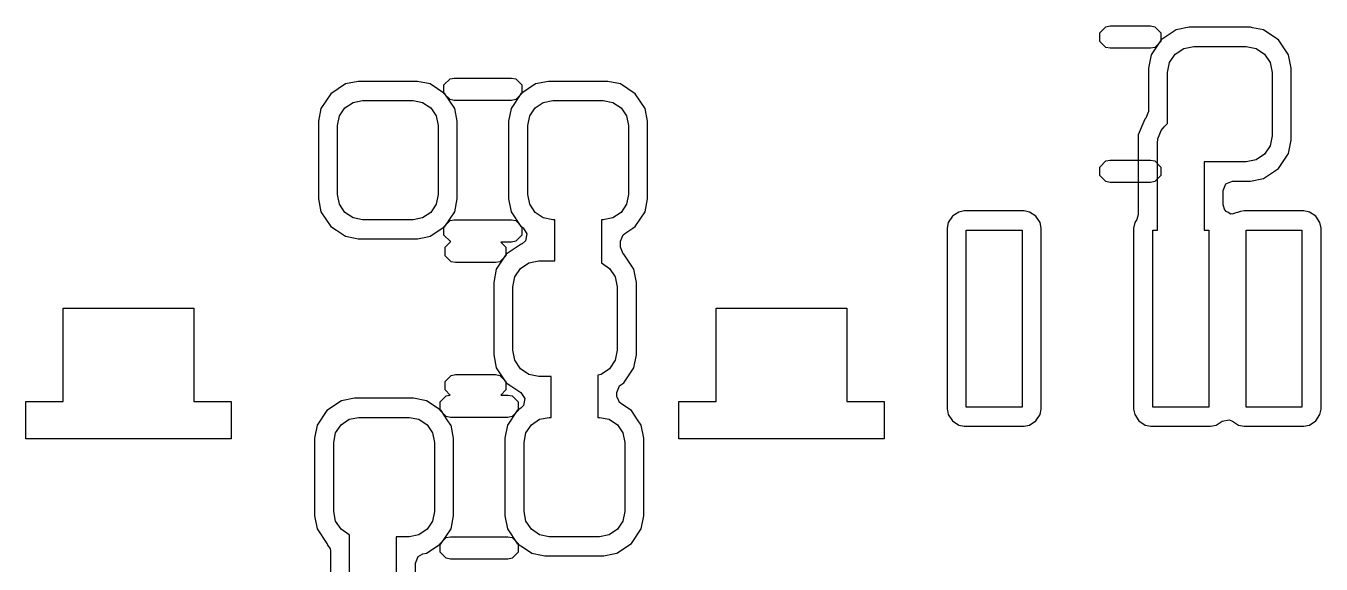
# Model space of a CAD drawing. Extents: x 121.6 to 171.8, y -137.8 to -68.
# Drawn here: x 156.1 to 163.04, y -112.25 to -109.36 of the extents above; entities that cross this region are included whole.
import ezdxf

# ---------------------------------------------------------------- set-up
doc = ezdxf.new("R2010")
doc.units = 0
doc.layers.add('BLACK', color=7, linetype='CONTINUOUS')

msp = doc.modelspace()

# ---------------------------------------------------------------- linework, layer by layer
at = {"layer": 'BLACK', "linetype": 'CONTINUOUS'}
for p, q in [((161.856731, -109.397039), (161.889203, -109.364567)), ((161.856731, -109.442961), (161.856731, -109.397039)), ((161.889203, -109.364567), (161.912164, -109.36)), ((161.912164, -109.36), (162.127836, -109.36)), ((162.127836, -109.36), (162.150797, -109.364567)), ((162.150797, -109.364567), (162.183269, -109.397039)), ((162.183269, -109.397039), (162.183269, -109.442961)), ((162.265377, -109.381571), (162.185167, -109.435166)), ((162.265384, -109.381568), (162.265377, -109.381571)), ((162.336106, -109.367501), (162.265384, -109.381568)), ((162.336116, -109.3675), (162.336106, -109.367501)), ((162.663884, -109.3675), (162.336116, -109.3675)), ((162.663885, -109.3675), (162.663884, -109.3675)), ((162.675566, -109.369823), (162.663885, -109.3675)), ((162.734614, -109.381568), (162.675566, -109.369823)), ((162.734618, -109.381569), (162.734614, -109.381568)), ((162.778813, -109.411099), (162.734618, -109.381569)), ((162.778819, -109.411103), (162.778813, -109.411099)), ((162.814833, -109.435167), (162.778819, -109.411103)), ((161.889203, -109.475433), (161.856731, -109.442961)), ((161.912164, -109.48), (161.889203, -109.475433)), ((162.127836, -109.48), (161.912164, -109.48)), ((162.150797, -109.475433), (162.127836, -109.48)), ((162.185167, -109.435166), (162.131569, -109.515381)), ((162.183269, -109.442961), (162.150797, -109.475433)), ((162.261005, -109.511005), (162.306424, -109.480657)), ((162.306424, -109.480657), (162.36, -109.47)), ((162.36, -109.47), (162.64, -109.47)), ((162.64, -109.47), (162.693576, -109.480657)), ((162.693576, -109.480657), (162.738995, -109.511005)), ((162.86843, -109.515381), (162.814833, -109.435167)), ((162.131568, -109.515385), (162.1175, -109.586111)), ((162.131569, -109.515381), (162.131568, -109.515385)), ((162.230657, -109.556424), (162.261005, -109.511005)), ((162.738995, -109.511005), (162.769343, -109.556424)), ((162.86843, -109.515382), (162.86843, -109.515381)), ((162.868431, -109.515384), (162.86843, -109.515382)), ((162.882498, -109.586106), (162.868431, -109.515384)), ((162.1175, -109.586111), (162.1175, -109.820056)), ((162.22, -109.61), (162.230657, -109.556424)), ((162.22, -109.883224), (162.22, -109.61)), ((162.769343, -109.556424), (162.78, -109.61)), ((162.78, -109.61), (162.78, -109.95)), ((162.882499, -109.586115), (162.882498, -109.586106)), ((162.882499, -109.586116), (162.882499, -109.586115)), ((162.8825, -109.973885), (162.882499, -109.586116)), ((157.812334, -109.671278), (157.733771, -109.723771)), ((157.812335, -109.671278), (157.812334, -109.671278)), ((157.881604, -109.6575), (157.812335, -109.671278)), ((157.881608, -109.6575), (157.881604, -109.6575)), ((158.198392, -109.6575), (157.881608, -109.6575)), ((158.198395, -109.6575), (158.198392, -109.6575)), ((158.267665, -109.671278), (158.198395, -109.6575)), ((158.346228, -109.723771), (158.267665, -109.671278)), ((158.340926, -109.677039), (158.373398, -109.644567)), ((158.340926, -109.722961), (158.340926, -109.677039)), ((158.373398, -109.644567), (158.396359, -109.64)), ((158.396359, -109.64), (158.703641, -109.64)), ((158.703641, -109.64), (158.726602, -109.644567)), ((158.726602, -109.644567), (158.759074, -109.677039)), ((158.832334, -109.671278), (158.753771, -109.723771)), ((158.759074, -109.677039), (158.759074, -109.722961)), ((158.832335, -109.671278), (158.832334, -109.671278)), ((158.901604, -109.6575), (158.832335, -109.671278)), ((158.901608, -109.6575), (158.901604, -109.6575)), ((159.218392, -109.6575), (158.901608, -109.6575)), ((159.218395, -109.6575), (159.218392, -109.6575)), ((159.287665, -109.671278), (159.218395, -109.6575)), ((159.366228, -109.723771), (159.287665, -109.671278)), ((157.733771, -109.723771), (157.681278, -109.802334)), ((157.853338, -109.770276), (157.905, -109.76)), ((157.905, -109.76), (158.175, -109.76)), ((158.175, -109.76), (158.226662, -109.770276)), ((158.373398, -109.755433), (158.340926, -109.722961)), ((158.398721, -109.802334), (158.346228, -109.723771)), ((158.396359, -109.76), (158.373398, -109.755433)), ((158.703641, -109.76), (158.396359, -109.76)), ((158.753771, -109.723771), (158.701278, -109.802334)), ((158.726602, -109.755433), (158.703641, -109.76)), ((158.759074, -109.722961), (158.726602, -109.755433)), ((158.873338, -109.770276), (158.925, -109.76)), ((158.925, -109.76), (159.195, -109.76)), ((159.195, -109.76), (159.246662, -109.770276)), ((159.418721, -109.802334), (159.366228, -109.723771)), ((157.681278, -109.802335), (157.6675, -109.871604)), ((157.681278, -109.802334), (157.681278, -109.802335)), ((157.780276, -109.843338), (157.809541, -109.799541)), ((157.809541, -109.799541), (157.853338, -109.770276)), ((158.226662, -109.770276), (158.270459, -109.799541)), ((158.270459, -109.799541), (158.299724, -109.843338)), ((158.398721, -109.802335), (158.398721, -109.802334)), ((158.4125, -109.871608), (158.398721, -109.802335)), ((158.701278, -109.802335), (158.6875, -109.871604)), ((158.701278, -109.802334), (158.701278, -109.802335)), ((158.800276, -109.843338), (158.829541, -109.799541)), ((158.829541, -109.799541), (158.873338, -109.770276)), ((159.246662, -109.770276), (159.290459, -109.799541)), ((159.290459, -109.799541), (159.319724, -109.843338)), ((159.418721, -109.802335), (159.418721, -109.802334)), ((159.4325, -109.871608), (159.418721, -109.802335)), ((162.1175, -109.820056), (162.102857, -109.855409)), ((157.6675, -109.871604), (157.6675, -110.288395)), ((157.77, -109.895), (157.780276, -109.843338)), ((157.77, -110.265), (157.77, -109.895)), ((158.299724, -109.843338), (158.31, -109.895)), ((158.31, -109.895), (158.31, -110.265)), ((158.4125, -110.288392), (158.4125, -109.871608)), ((158.6875, -109.871604), (158.6875, -110.288395)), ((158.79, -109.895), (158.800276, -109.843338)), ((158.79, -110.265), (158.79, -109.895)), ((159.319724, -109.843338), (159.33, -109.895)), ((159.33, -109.895), (159.33, -110.265)), ((159.4325, -110.288392), (159.4325, -109.871608)), ((162.097134, -109.861132), (162.0625, -109.944746)), ((162.102857, -109.855409), (162.097134, -109.861132)), ((162.201612, -109.901612), (162.22, -109.883224)), ((162.0625, -109.944746), (162.0625, -110.371324)), ((162.165, -109.99), (162.167402, -109.965614)), ((162.167402, -109.965614), (162.186066, -109.920554)), ((162.186066, -109.920554), (162.186071, -109.920548)), ((162.186071, -109.920548), (162.201612, -109.901612)), ((162.78, -109.95), (162.769343, -110.003576)), ((162.165, -110.455), (162.165, -109.99)), ((162.769343, -110.003576), (162.738995, -110.048995)), ((162.86843, -110.044619), (162.8825, -109.973885)), ((161.856731, -110.117039), (161.889203, -110.084567)), ((161.889203, -110.084567), (161.912164, -110.08)), ((161.912164, -110.08), (162.127836, -110.08)), ((162.127836, -110.08), (162.150797, -110.084567)), ((162.150797, -110.084567), (162.183269, -110.117039)), ((162.64, -110.09), (162.415, -110.09)), ((162.415, -110.09), (162.415, -110.455)), ((162.693576, -110.079343), (162.64, -110.09)), ((162.738995, -110.048995), (162.693576, -110.079343)), ((162.814833, -110.124833), (162.86843, -110.044619)), ((161.856731, -110.162961), (161.856731, -110.117039)), ((161.889203, -110.195433), (161.856731, -110.162961)), ((162.183269, -110.162961), (162.150797, -110.195433)), ((162.183269, -110.117039), (162.183269, -110.162961)), ((162.734619, -110.17843), (162.814833, -110.124833)), ((161.912164, -110.2), (161.889203, -110.195433)), ((162.127836, -110.2), (161.912164, -110.2)), ((162.150797, -110.195433), (162.127836, -110.2)), ((162.5175, -110.242499), (162.532145, -110.207144)), ((162.5175, -110.320032), (162.5175, -110.242499)), ((162.532145, -110.207144), (162.5675, -110.192499)), ((162.5675, -110.192499), (162.663883, -110.192499)), ((162.663883, -110.192499), (162.663884, -110.192499)), ((162.663884, -110.192499), (162.663885, -110.192498)), ((162.663885, -110.192498), (162.663893, -110.192498)), ((162.663893, -110.192498), (162.734615, -110.178431)), ((162.734615, -110.178431), (162.734615, -110.17843)), ((162.734615, -110.17843), (162.734619, -110.17843)), ((157.6675, -110.288395), (157.681278, -110.357664)), ((157.780276, -110.316662), (157.77, -110.265)), ((158.31, -110.265), (158.299724, -110.316662)), ((158.39872, -110.357668), (158.4125, -110.288392)), ((158.6875, -110.288395), (158.701278, -110.357664)), ((158.800276, -110.316662), (158.79, -110.265)), ((159.33, -110.265), (159.319724, -110.316662)), ((159.41872, -110.357668), (159.4325, -110.288392)), ((157.681278, -110.357664), (157.681278, -110.357665)), ((157.681278, -110.357665), (157.733771, -110.436228)), ((157.809541, -110.360459), (157.780276, -110.316662)), ((157.853338, -110.389724), (157.809541, -110.360459)), ((158.270459, -110.360459), (158.226662, -110.389724)), ((158.299724, -110.316662), (158.270459, -110.360459)), ((158.346228, -110.436228), (158.39872, -110.357668)), ((158.701278, -110.357664), (158.701278, -110.357665)), ((158.701278, -110.357665), (158.753772, -110.436228)), ((158.829541, -110.360459), (158.800276, -110.316662)), ((158.873338, -110.389724), (158.829541, -110.360459)), ((159.290459, -110.360459), (159.246662, -110.389724)), ((159.319724, -110.316662), (159.290459, -110.360459)), ((159.366228, -110.436228), (159.41872, -110.357668)), ((161.066101, -110.381103), (161.043672, -110.414671)), ((161.066104, -110.381101), (161.066101, -110.381103)), ((161.077351, -110.373585), (161.066104, -110.381101)), ((161.100006, -110.358447), (161.077351, -110.373585)), ((161.129904, -110.352501), (161.100006, -110.358447)), ((161.129908, -110.3525), (161.129904, -110.352501)), ((161.45009, -110.3525), (161.129908, -110.3525)), ((161.450095, -110.3525), (161.45009, -110.3525)), ((161.479993, -110.358447), (161.450095, -110.3525)), ((161.513898, -110.381102), (161.479993, -110.358447)), ((161.536553, -110.415007), (161.513898, -110.381102)), ((162.0625, -110.371324), (162.054074, -110.399101)), ((162.525926, -110.347809), (162.5175, -110.320032)), ((162.530184, -110.350654), (162.525926, -110.347809)), ((162.532145, -110.355387), (162.530184, -110.350654)), ((162.545617, -110.360967), (162.532145, -110.355387)), ((162.557744, -110.369071), (162.545617, -110.360967)), ((162.562767, -110.368071), (162.557744, -110.369071)), ((162.5675, -110.370032), (162.562767, -110.368071)), ((162.580973, -110.36445), (162.5675, -110.370032)), ((162.595277, -110.361606), (162.580973, -110.36445)), ((162.600003, -110.358448), (162.595277, -110.361606)), ((162.600006, -110.358447), (162.600003, -110.358448)), ((162.600007, -110.358447), (162.600006, -110.358447)), ((162.610157, -110.356428), (162.600007, -110.358447)), ((162.629904, -110.352501), (162.610157, -110.356428)), ((162.629908, -110.3525), (162.629904, -110.352501)), ((162.95009, -110.3525), (162.629908, -110.3525)), ((162.950095, -110.3525), (162.95009, -110.3525)), ((162.979993, -110.358447), (162.950095, -110.3525)), ((163.013898, -110.381102), (162.979993, -110.358447)), ((163.036553, -110.415007), (163.013898, -110.381102)), ((157.733771, -110.436228), (157.763969, -110.456405)), ((157.905, -110.4), (157.853338, -110.389724)), ((158.175, -110.4), (157.905, -110.4)), ((158.226662, -110.389724), (158.175, -110.4)), ((158.267668, -110.48872), (158.346228, -110.436228)), ((158.340926, -110.437039), (158.373398, -110.404567)), ((158.340926, -110.482961), (158.340926, -110.437039)), ((158.373398, -110.404567), (158.396359, -110.4)), ((158.396359, -110.4), (158.703641, -110.4)), ((158.703641, -110.4), (158.726602, -110.404567)), ((158.726602, -110.404567), (158.759074, -110.437039)), ((158.753772, -110.436228), (158.764693, -110.443526)), ((158.759074, -110.437039), (158.759074, -110.482961)), ((158.764693, -110.443526), (158.785953, -110.475345)), ((158.925, -110.4), (158.873338, -110.389724)), ((158.935, -110.4), (158.925, -110.4)), ((158.935, -110.62), (158.935, -110.4)), ((159.195, -110.4), (159.185, -110.4)), ((159.185, -110.4), (159.185, -110.631608)), ((159.246662, -110.389724), (159.195, -110.4)), ((159.309715, -110.473988), (159.353242, -110.444905)), ((159.353242, -110.444905), (159.366228, -110.436228)), ((161.043447, -110.415007), (161.0375, -110.444905)), ((161.0375, -110.444905), (161.0375, -110.444906)), ((161.0375, -110.444906), (161.0375, -110.444908)), ((161.0375, -110.444908), (161.0375, -111.415091)), ((161.043672, -110.414671), (161.043447, -110.415007)), ((161.14, -111.405), (161.14, -110.455)), ((161.14, -110.455), (161.44, -110.455)), ((161.44, -110.455), (161.44, -111.405)), ((161.542499, -110.444905), (161.536553, -110.415007)), ((161.542499, -110.444906), (161.542499, -110.444905)), ((161.5425, -111.415095), (161.542499, -110.444906)), ((162.043447, -110.415007), (162.0375, -110.444905)), ((162.0375, -110.444905), (162.0375, -110.444906)), ((162.0375, -110.444906), (162.0375, -110.444908)), ((162.0375, -110.444908), (162.0375, -111.415091)), ((162.043448, -110.415004), (162.043447, -110.415007)), ((162.054074, -110.399101), (162.043448, -110.415004)), ((162.14, -111.405), (162.14, -110.455)), ((162.14, -110.455), (162.165, -110.455)), ((162.415, -110.455), (162.44, -110.455)), ((162.44, -110.455), (162.44, -111.405)), ((162.64, -111.405), (162.64, -110.455)), ((162.64, -110.455), (162.94, -110.455)), ((162.94, -110.455), (162.94, -111.405)), ((163.042499, -110.444906), (163.036553, -110.415007)), ((163.0425, -111.415095), (163.042499, -110.444906)), ((157.763969, -110.456405), (157.812332, -110.48872)), ((157.812332, -110.48872), (157.812334, -110.488721)), ((157.812334, -110.488721), (157.864053, -110.499008)), ((157.864053, -110.499008), (157.881608, -110.5025)), ((157.881608, -110.5025), (157.881614, -110.5025)), ((157.881614, -110.5025), (158.198386, -110.5025)), ((158.198386, -110.5025), (158.198392, -110.5025)), ((158.198392, -110.5025), (158.244368, -110.493354)), ((158.244368, -110.493354), (158.267664, -110.488721)), ((158.267664, -110.488721), (158.267665, -110.488721)), ((158.267665, -110.488721), (158.267665, -110.48872)), ((158.267665, -110.48872), (158.267668, -110.48872)), ((158.373398, -110.515433), (158.340926, -110.482961)), ((158.346731, -110.547039), (158.377517, -110.516252)), ((158.377517, -110.516252), (158.373398, -110.515433)), ((158.703641, -110.52), (158.64623, -110.52)), ((158.64623, -110.52), (158.673269, -110.547039)), ((158.726602, -110.515433), (158.703641, -110.52)), ((158.759074, -110.482961), (158.726602, -110.515433)), ((158.778487, -110.512878), (158.759323, -110.528605)), ((158.785953, -110.475345), (158.778487, -110.512878)), ((159.2875, -110.515557), (159.302145, -110.480202)), ((159.2875, -110.547123), (159.2875, -110.515557)), ((159.302145, -110.480202), (159.309715, -110.473988)), ((158.346731, -110.592961), (158.346731, -110.547039)), ((158.379203, -110.625433), (158.346731, -110.592961)), ((158.675167, -110.585166), (158.621569, -110.665381)), ((158.673269, -110.592961), (158.640797, -110.625433)), ((158.673269, -110.547039), (158.673269, -110.592961)), ((158.755378, -110.53157), (158.675167, -110.585166)), ((158.756049, -110.531293), (158.755378, -110.53157)), ((158.757164, -110.530377), (158.756049, -110.531293)), ((158.759476, -110.528833), (158.757164, -110.530377)), ((158.759323, -110.528605), (158.759476, -110.528833)), ((159.302145, -110.582478), (159.2875, -110.547123)), ((159.304832, -110.585165), (159.302145, -110.582478)), ((159.358428, -110.665377), (159.304832, -110.585165)), ((158.402164, -110.63), (158.379203, -110.625433)), ((158.617836, -110.63), (158.402164, -110.63)), ((158.640797, -110.625433), (158.617836, -110.63)), ((158.720657, -110.706424), (158.751005, -110.661005)), ((158.751005, -110.661005), (158.796424, -110.630657)), ((158.796424, -110.630657), (158.85, -110.62)), ((158.85, -110.62), (158.935, -110.62)), ((159.185, -110.631608), (159.228995, -110.661005)), ((159.228995, -110.661005), (159.259343, -110.706424)), ((158.621568, -110.665385), (158.6075, -110.736111)), ((158.621569, -110.665381), (158.621568, -110.665385)), ((158.71, -110.76), (158.720657, -110.706424)), ((159.259343, -110.706424), (159.27, -110.76)), ((159.358431, -110.665384), (159.358428, -110.665377)), ((159.372498, -110.736106), (159.358431, -110.665384)), ((158.6075, -110.736111), (158.6075, -111.123883)), ((158.71, -111.1), (158.71, -110.76)), ((159.27, -110.76), (159.27, -111.1)), ((159.372499, -110.736115), (159.372498, -110.736106)), ((159.372499, -110.736116), (159.372499, -110.736115)), ((159.3725, -111.123885), (159.372499, -110.736116)), ((156.3, -111.375), (156.3, -110.875)), ((156.3, -110.875), (157, -110.875)), ((157, -110.875), (157, -111.375)), ((159.8, -111.375), (159.8, -110.875)), ((159.8, -110.875), (160.5, -110.875)), ((160.5, -110.875), (160.5, -111.375)), ((158.6075, -111.123883), (158.607501, -111.123893)), ((158.607501, -111.123893), (158.621568, -111.194615)), ((158.720657, -111.153576), (158.71, -111.1)), ((159.27, -111.1), (159.259343, -111.153576)), ((159.35843, -111.194619), (159.3725, -111.123885)), ((158.621568, -111.194615), (158.621571, -111.194622)), ((158.621571, -111.194622), (158.675166, -111.274832)), ((158.751005, -111.198995), (158.720657, -111.153576)), ((158.796424, -111.229343), (158.751005, -111.198995)), ((159.228995, -111.198995), (159.183576, -111.229343)), ((159.259343, -111.153576), (159.228995, -111.198995)), ((159.304833, -111.274833), (159.35843, -111.194619)), ((158.346731, -111.267039), (158.379203, -111.234567)), ((158.346731, -111.312961), (158.346731, -111.267039)), ((158.379203, -111.234567), (158.402164, -111.23)), ((158.402164, -111.23), (158.617836, -111.23)), ((158.617836, -111.23), (158.640797, -111.234567)), ((158.640797, -111.234567), (158.673269, -111.267039)), ((158.673269, -111.267039), (158.673269, -111.312961)), ((158.675166, -111.274832), (158.675167, -111.274833)), ((158.675167, -111.274833), (158.699584, -111.291148)), ((158.85, -111.24), (158.796424, -111.229343)), ((158.915, -111.24), (158.85, -111.24)), ((158.915, -111.46), (158.915, -111.24)), ((159.183576, -111.229343), (159.165, -111.233038)), ((159.165, -111.233038), (159.165, -111.46)), ((159.282145, -111.291148), (159.289718, -111.284931)), ((159.289718, -111.284931), (159.304833, -111.274833)), ((157.861604, -111.3575), (157.792335, -111.371278)), ((157.861608, -111.3575), (157.861604, -111.3575)), ((158.178392, -111.3575), (157.861608, -111.3575)), ((158.178395, -111.3575), (158.178392, -111.3575)), ((158.247665, -111.371278), (158.178395, -111.3575)), ((158.320926, -111.377039), (158.353398, -111.344567)), ((158.374199, -111.340429), (158.346731, -111.312961)), ((158.353398, -111.344567), (158.374199, -111.340429)), ((158.673269, -111.312961), (158.64623, -111.34)), ((158.64623, -111.34), (158.683641, -111.34)), ((158.683641, -111.34), (158.706602, -111.344567)), ((158.699584, -111.291148), (158.7537, -111.327307)), ((158.706602, -111.344567), (158.739074, -111.377039)), ((158.7537, -111.327307), (158.774961, -111.359126)), ((159.2675, -111.326503), (159.282145, -111.291148)), ((159.2675, -111.344442), (159.2675, -111.326503)), ((159.268461, -111.354197), (159.2675, -111.344442)), ((159.276564, -111.366324), (159.268461, -111.354197)), ((156.1, -111.575), (156.1, -111.375)), ((156.1, -111.375), (156.3, -111.375)), ((157, -111.375), (157.2, -111.375)), ((157.2, -111.375), (157.2, -111.575)), ((157.713771, -111.423771), (157.661278, -111.502334)), ((157.792334, -111.371278), (157.713771, -111.423771)), ((157.792335, -111.371278), (157.792334, -111.371278)), ((158.326228, -111.423771), (158.247665, -111.371278)), ((158.320926, -111.422961), (158.320926, -111.377039)), ((158.353398, -111.455433), (158.320926, -111.422961)), ((158.358821, -111.472551), (158.326228, -111.423771)), ((158.733773, -111.42377), (158.681278, -111.502334)), ((158.739074, -111.422961), (158.706602, -111.455433)), ((158.753702, -111.410453), (158.733773, -111.42377)), ((158.739074, -111.377039), (158.739074, -111.422961)), ((158.767496, -111.396659), (158.753702, -111.410453)), ((158.774961, -111.359126), (158.767496, -111.396659)), ((159.282145, -111.379797), (159.276564, -111.366324)), ((159.286876, -111.381756), (159.282145, -111.379797)), ((159.289722, -111.386016), (159.286876, -111.381756)), ((159.346228, -111.423771), (159.289722, -111.386016)), ((159.378821, -111.472551), (159.346228, -111.423771)), ((159.6, -111.575), (159.6, -111.375)), ((159.6, -111.375), (159.8, -111.375)), ((160.5, -111.375), (160.7, -111.375)), ((160.7, -111.375), (160.7, -111.575)), ((161.0375, -111.415091), (161.037501, -111.415095)), ((161.037501, -111.415095), (161.039227, -111.423772)), ((161.039227, -111.423772), (161.043447, -111.444993)), ((161.44, -111.405), (161.14, -111.405)), ((161.536553, -111.444993), (161.5425, -111.415095)), ((162.0375, -111.415091), (162.037501, -111.415095)), ((162.037501, -111.415095), (162.039227, -111.423772)), ((162.039227, -111.423772), (162.043447, -111.444993)), ((162.44, -111.405), (162.14, -111.405)), ((162.94, -111.405), (162.64, -111.405)), ((163.036553, -111.444993), (163.0425, -111.415095)), ((157.789541, -111.499541), (157.833338, -111.470276)), ((157.833338, -111.470276), (157.885, -111.46)), ((157.885, -111.46), (158.155, -111.46)), ((158.155, -111.46), (158.206662, -111.470276)), ((158.206662, -111.470276), (158.250459, -111.499541)), ((158.376359, -111.46), (158.353398, -111.455433)), ((158.378198, -111.501552), (158.358821, -111.472551)), ((158.683641, -111.46), (158.376359, -111.46)), ((158.706602, -111.455433), (158.683641, -111.46)), ((158.809541, -111.499541), (158.853338, -111.470276)), ((158.853338, -111.470276), (158.905, -111.46)), ((158.905, -111.46), (158.915, -111.46)), ((159.165, -111.46), (159.175, -111.46)), ((159.175, -111.46), (159.226662, -111.470276)), ((159.226662, -111.470276), (159.270459, -111.499541)), ((159.398198, -111.501552), (159.378821, -111.472551)), ((161.043447, -111.444993), (161.066102, -111.478898)), ((161.066102, -111.478898), (161.100007, -111.501553)), ((161.479993, -111.501553), (161.513898, -111.478898)), ((161.513898, -111.478898), (161.536553, -111.444993)), ((162.043447, -111.444993), (162.066102, -111.478898)), ((162.066102, -111.478898), (162.100007, -111.501553)), ((162.479993, -111.501553), (162.512222, -111.480017)), ((162.512222, -111.480017), (162.549753, -111.472551)), ((162.549753, -111.472551), (162.567776, -111.480017)), ((162.567776, -111.480017), (162.600007, -111.501553)), ((162.979993, -111.501553), (163.013898, -111.478898)), ((163.013898, -111.478898), (163.036553, -111.444993)), ((157.661278, -111.502335), (157.6475, -111.571604)), ((157.661278, -111.502334), (157.661278, -111.502335)), ((157.75, -111.595), (157.760276, -111.543338)), ((157.760276, -111.543338), (157.789541, -111.499541)), ((158.250459, -111.499541), (158.279724, -111.543338)), ((158.279724, -111.543338), (158.29, -111.595)), ((158.378721, -111.502334), (158.378198, -111.501552)), ((158.378721, -111.502335), (158.378721, -111.502334)), ((158.3925, -111.571608), (158.378721, -111.502335)), ((158.681278, -111.502335), (158.6675, -111.571604)), ((158.681278, -111.502334), (158.681278, -111.502335)), ((158.77, -111.595), (158.780276, -111.543338)), ((158.780276, -111.543338), (158.809541, -111.499541)), ((159.270459, -111.499541), (159.299724, -111.543338)), ((159.299724, -111.543338), (159.31, -111.595)), ((159.398721, -111.502334), (159.398198, -111.501552)), ((159.398721, -111.502335), (159.398721, -111.502334)), ((159.4125, -111.571608), (159.398721, -111.502335)), ((161.100007, -111.501553), (161.129905, -111.5075)), ((161.129905, -111.5075), (161.450094, -111.507499)), ((161.450094, -111.507499), (161.479993, -111.501553)), ((162.100007, -111.501553), (162.129905, -111.5075)), ((162.129905, -111.5075), (162.450094, -111.507499)), ((162.450094, -111.507499), (162.479993, -111.501553)), ((162.600007, -111.501553), (162.629905, -111.5075)), ((162.629905, -111.5075), (162.950094, -111.507499)), ((162.950094, -111.507499), (162.979993, -111.501553)), ((157.2, -111.575), (156.1, -111.575)), ((157.6475, -111.571604), (157.6475, -111.988395)), ((157.75, -111.965), (157.75, -111.595)), ((158.29, -111.595), (158.29, -111.965)), ((158.3925, -111.988392), (158.3925, -111.571608)), ((158.6675, -111.571604), (158.6675, -111.988395)), ((158.77, -111.965), (158.77, -111.595)), ((159.31, -111.595), (159.31, -111.965)), ((159.4125, -111.988392), (159.4125, -111.571608)), ((160.7, -111.575), (159.6, -111.575)), ((157.760276, -112.016662), (157.75, -111.965)), ((158.29, -111.965), (158.279724, -112.016662)), ((158.780276, -112.016662), (158.77, -111.965)), ((159.31, -111.965), (159.299724, -112.016662)), ((157.6475, -111.988395), (157.661278, -112.057664)), ((157.789541, -112.060459), (157.760276, -112.016662)), ((158.279724, -112.016662), (158.250459, -112.060459)), ((158.37872, -112.057668), (158.3925, -111.988392)), ((158.6675, -111.988395), (158.681278, -112.057664)), ((158.809541, -112.060459), (158.780276, -112.016662)), ((159.299724, -112.016662), (159.270459, -112.060459)), ((159.39872, -112.057668), (159.4125, -111.988392)), ((157.661278, -112.057664), (157.661279, -112.057666)), ((157.661279, -112.057666), (157.713773, -112.136229)), ((157.833338, -112.089724), (157.789541, -112.060459)), ((157.835, -112.090054), (157.833338, -112.089724)), ((157.835, -113.34), (157.835, -112.090054)), ((158.155, -112.1), (158.085, -112.1)), ((158.085, -112.1), (158.085, -113.34)), ((158.206662, -112.089724), (158.155, -112.1)), ((158.250459, -112.060459), (158.206662, -112.089724)), ((158.320926, -112.137039), (158.353398, -112.104567)), ((158.326228, -112.136228), (158.37872, -112.057668)), ((158.353398, -112.104567), (158.376359, -112.1)), ((158.376359, -112.1), (158.683641, -112.1)), ((158.681278, -112.057664), (158.681278, -112.057665)), ((158.681278, -112.057665), (158.733771, -112.136228)), ((158.683641, -112.1), (158.706602, -112.104567)), ((158.706602, -112.104567), (158.739074, -112.137039)), ((158.853338, -112.089724), (158.809541, -112.060459)), ((158.905, -112.1), (158.853338, -112.089724)), ((159.175, -112.1), (158.905, -112.1)), ((159.226662, -112.089724), (159.175, -112.1)), ((159.270459, -112.060459), (159.226662, -112.089724)), ((159.346228, -112.136228), (159.39872, -112.057668)), ((157.713773, -112.136229), (157.717255, -112.139711)), ((157.717255, -112.139711), (157.715396, -112.141569)), ((157.715396, -112.141569), (157.731529, -112.16566)), ((157.731529, -112.16566), (157.7325, -112.175466)), ((157.7325, -112.175466), (157.7325, -112.788988)), ((158.227746, -112.192683), (158.247663, -112.188721)), ((158.247663, -112.188721), (158.247663, -112.18872)), ((158.247663, -112.18872), (158.247668, -112.18872)), ((158.247668, -112.18872), (158.326228, -112.136228)), ((158.320926, -112.182961), (158.320926, -112.137039)), ((158.353398, -112.215433), (158.320926, -112.182961)), ((158.739074, -112.182961), (158.706602, -112.215433)), ((158.733771, -112.136228), (158.77782, -112.16566)), ((158.739074, -112.137039), (158.739074, -112.182961)), ((158.77782, -112.16566), (158.812332, -112.18872)), ((158.812332, -112.18872), (158.812334, -112.188721)), ((158.812334, -112.188721), (158.864053, -112.199008)), ((159.249198, -112.192394), (159.267664, -112.188721)), ((159.267664, -112.188721), (159.267665, -112.188721)), ((159.267665, -112.188721), (159.267665, -112.18872)), ((159.267665, -112.18872), (159.267668, -112.18872)), ((159.267668, -112.18872), (159.346228, -112.136228)), ((158.1875, -112.241722), (158.202145, -112.206367)), ((158.1875, -112.788988), (158.1875, -112.241722)), ((158.202145, -112.206367), (158.227746, -112.192683)), ((158.376359, -112.22), (158.353398, -112.215433)), ((158.683641, -112.22), (158.376359, -112.22)), ((158.706602, -112.215433), (158.683641, -112.22)), ((158.864053, -112.199008), (158.881608, -112.2025)), ((158.881608, -112.2025), (158.881614, -112.2025)), ((158.881614, -112.2025), (159.198386, -112.2025)), ((159.198386, -112.2025), (159.198392, -112.2025)), ((159.198392, -112.2025), (159.249198, -112.192394))]:
    msp.add_line(p, q, dxfattribs=at)

doc.saveas('drawing.dxf')
